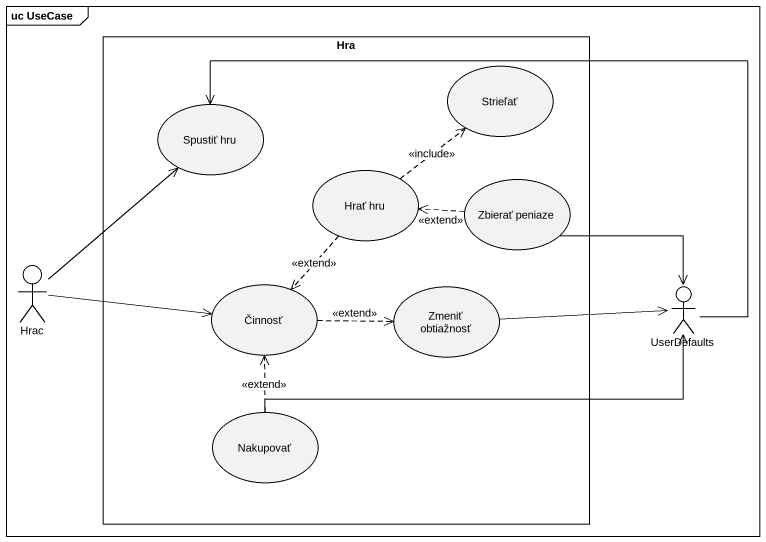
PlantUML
@startuml
mainframe uc UseCase
rectangle Hra {
  usecase Strieľať
  usecase "Spustiť hru" as Spustiť_hru
  usecase "Hrať hru" as Hrať_hru
  usecase "Zbierať peniaze" as Zbierať_peniaze
  usecase Činnosť
  usecase "Zmeniť obtiažnosť" as Zmeniť_obtiažnosť
  usecase Nakupovať
}
actor Hrac
actor UserDefaults
Hrať_hru .up.> Strieľať : <<include>>
Hrať_hru ..> Činnosť : <<extend>>
Zbierať_peniaze .left.> Hrať_hru : <<extend>>
Zbierať_peniaze --> UserDefaults
Hrac -up-> Spustiť_hru
Hrac -right-> Činnosť
Činnosť .right.> Zmeniť_obtiažnosť : <<extend>>
Zmeniť_obtiažnosť -right-> UserDefaults
UserDefaults -left-> Spustiť_hru
Nakupovať .up.> Činnosť : <<extend>>
Nakupovať -right-> UserDefaults
@enduml
